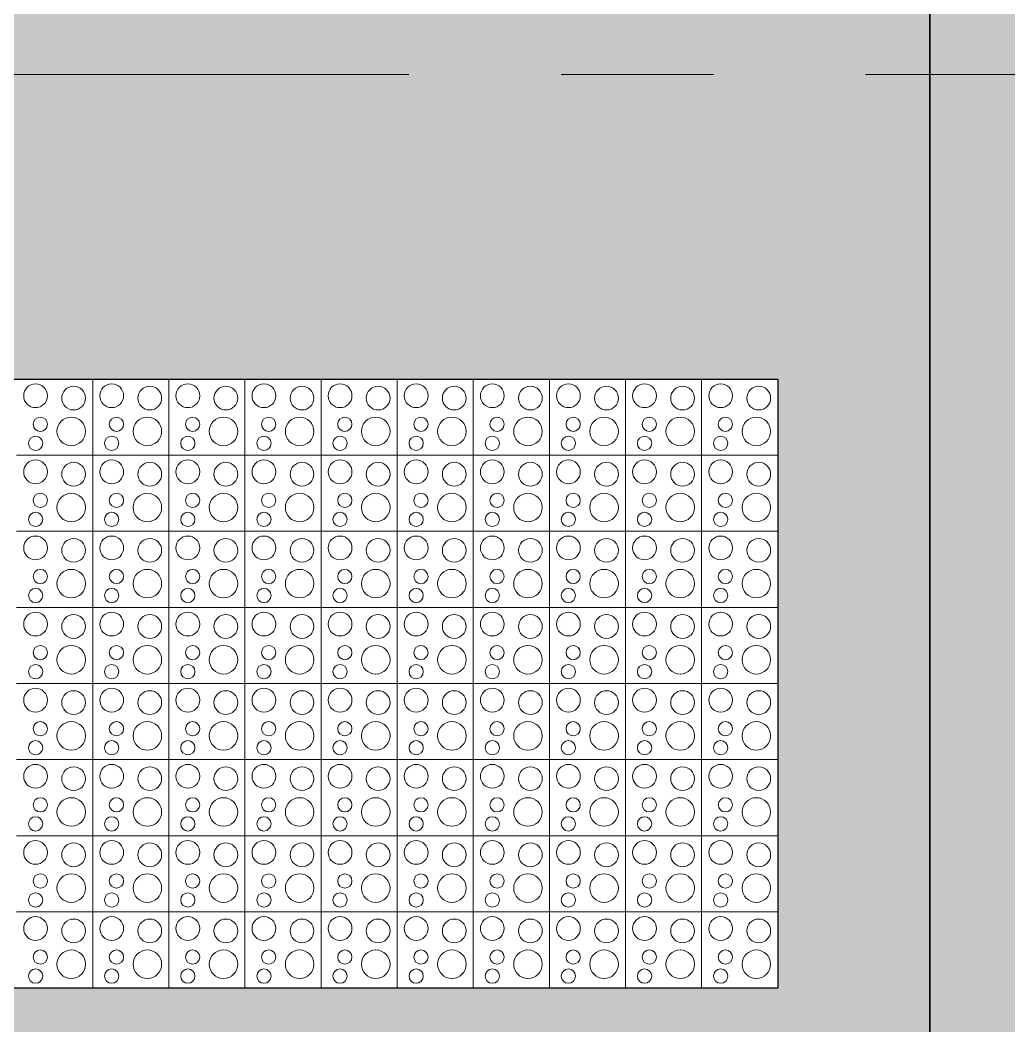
# Model space of a CAD drawing. Header units: inches. Extents: x 6 to 15224, y -733 to 6300.
# Drawn here: x 9628.5 to 9732.4, y 5121 to 5226.7 of the extents above; entities that cross this region are included whole.
import ezdxf

# ---------------------------------------------------------------- set-up
doc = ezdxf.new("R2010")
doc.units = ezdxf.units.IN
doc.header["$MEASUREMENT"] = 0
doc.linetypes.add('Center 1_2_', pattern=[112, 64, -16, 16, -16])
for name, color, linetype, lineweight in [('A-DETL', 90, 'Continuous', 13), ('A-FLOR-LEVL', 51, 'Continuous', 13), ('A-GLAZ', 151, 'Continuous', 25), ('A-WALL', 113, 'Continuous', 25), ('A-WALL-PATT', 111, 'Continuous', 25)]:
    doc.layers.add(name, color=color, linetype=linetype, lineweight=lineweight)

# ---------------------------------------------------------------- blocks, each defined once
blk = doc.blocks.new('WD Breeze Block-TS - 8x20-20234106-EAST ELEVATION')
at = {"layer": 'A-GLAZ', "lineweight": 13}
for p, q in [((758, 5181), (758, 5189)), ((758, 5189), (758, 5181)), ((766, 5181), (766, 5189)), ((766, 5189), (766, 5181)), ((774, 5181), (774, 5189)), ((774, 5189), (774, 5181)), ((782, 5181), (782, 5189)), ((782, 5189), (782, 5181)), ((790, 5181), (790, 5189)), ((790, 5189), (790, 5181)), ((798, 5181), (798, 5189)), ((798, 5189), (798, 5181)), ((806, 5181), (806, 5189)), ((806, 5189), (806, 5181)), ((814, 5181), (814, 5189)), ((814, 5189), (814, 5181)), ((822, 5181), (822, 5189)), ((822, 5189), (822, 5181)), ((758, 5181), (750, 5181)), ((750, 5181), (758, 5181)), ((766, 5181), (758, 5181)), ((758, 5173), (758, 5181)), ((758, 5181), (766, 5181)), ((758, 5181), (758, 5173)), ((774, 5181), (766, 5181)), ((766, 5173), (766, 5181)), ((766, 5181), (774, 5181)), ((766, 5181), (766, 5173)), ((782, 5181), (774, 5181)), ((774, 5173), (774, 5181)), ((774, 5181), (782, 5181)), ((774, 5181), (774, 5173)), ((790, 5181), (782, 5181)), ((782, 5173), (782, 5181)), ((782, 5181), (790, 5181)), ((782, 5181), (782, 5173)), ((798, 5181), (790, 5181)), ((790, 5173), (790, 5181)), ((790, 5181), (798, 5181)), ((790, 5181), (790, 5173)), ((806, 5181), (798, 5181)), ((798, 5173), (798, 5181)), ((798, 5181), (806, 5181)), ((798, 5181), (798, 5173)), ((814, 5181), (806, 5181)), ((806, 5173), (806, 5181)), ((806, 5181), (814, 5181)), ((806, 5181), (806, 5173)), ((822, 5181), (814, 5181)), ((814, 5173), (814, 5181)), ((814, 5181), (822, 5181)), ((814, 5181), (814, 5173)), ((830, 5181), (822, 5181)), ((822, 5173), (822, 5181)), ((822, 5181), (830, 5181)), ((822, 5181), (822, 5173)), ((758, 5173), (750, 5173)), ((750, 5173), (758, 5173)), ((766, 5173), (758, 5173)), ((758, 5165), (758, 5173)), ((758, 5173), (766, 5173)), ((758, 5173), (758, 5165)), ((774, 5173), (766, 5173)), ((766, 5165), (766, 5173)), ((766, 5173), (774, 5173)), ((766, 5173), (766, 5165)), ((782, 5173), (774, 5173)), ((774, 5165), (774, 5173)), ((774, 5173), (782, 5173)), ((774, 5173), (774, 5165)), ((790, 5173), (782, 5173)), ((782, 5165), (782, 5173)), ((782, 5173), (790, 5173)), ((782, 5173), (782, 5165)), ((798, 5173), (790, 5173)), ((790, 5165), (790, 5173)), ((790, 5173), (798, 5173)), ((790, 5173), (790, 5165)), ((806, 5173), (798, 5173)), ((798, 5165), (798, 5173)), ((798, 5173), (806, 5173)), ((798, 5173), (798, 5165)), ((814, 5173), (806, 5173)), ((806, 5165), (806, 5173)), ((806, 5173), (814, 5173)), ((806, 5173), (806, 5165)), ((822, 5173), (814, 5173)), ((814, 5165), (814, 5173)), ((814, 5173), (822, 5173)), ((814, 5173), (814, 5165)), ((830, 5173), (822, 5173)), ((822, 5165), (822, 5173)), ((822, 5173), (830, 5173)), ((822, 5173), (822, 5165)), ((758, 5165), (750, 5165)), ((750, 5165), (758, 5165)), ((766, 5165), (758, 5165)), ((758, 5157), (758, 5165)), ((758, 5165), (766, 5165)), ((758, 5165), (758, 5157)), ((774, 5165), (766, 5165)), ((766, 5157), (766, 5165)), ((766, 5165), (774, 5165)), ((766, 5165), (766, 5157)), ((782, 5165), (774, 5165)), ((774, 5157), (774, 5165)), ((774, 5165), (782, 5165)), ((774, 5165), (774, 5157)), ((790, 5165), (782, 5165)), ((782, 5157), (782, 5165)), ((782, 5165), (790, 5165)), ((782, 5165), (782, 5157)), ((798, 5165), (790, 5165)), ((790, 5157), (790, 5165)), ((790, 5165), (798, 5165)), ((790, 5165), (790, 5157)), ((806, 5165), (798, 5165)), ((798, 5157), (798, 5165)), ((798, 5165), (806, 5165)), ((798, 5165), (798, 5157)), ((814, 5165), (806, 5165)), ((806, 5157), (806, 5165)), ((806, 5165), (814, 5165)), ((806, 5165), (806, 5157)), ((822, 5165), (814, 5165)), ((814, 5157), (814, 5165)), ((814, 5165), (822, 5165)), ((814, 5165), (814, 5157)), ((830, 5165), (822, 5165)), ((822, 5157), (822, 5165)), ((822, 5165), (830, 5165)), ((822, 5165), (822, 5157)), ((758, 5157), (750, 5157)), ((750, 5157), (758, 5157)), ((766, 5157), (758, 5157)), ((758, 5149), (758, 5157)), ((758, 5157), (766, 5157)), ((758, 5157), (758, 5149)), ((774, 5157), (766, 5157)), ((766, 5149), (766, 5157)), ((766, 5157), (774, 5157)), ((766, 5157), (766, 5149)), ((782, 5157), (774, 5157)), ((774, 5149), (774, 5157)), ((774, 5157), (782, 5157)), ((774, 5157), (774, 5149)), ((790, 5157), (782, 5157)), ((782, 5149), (782, 5157)), ((782, 5157), (790, 5157)), ((782, 5157), (782, 5149)), ((798, 5157), (790, 5157)), ((790, 5149), (790, 5157)), ((790, 5157), (798, 5157)), ((790, 5157), (790, 5149)), ((806, 5157), (798, 5157)), ((798, 5149), (798, 5157)), ((798, 5157), (806, 5157)), ((798, 5157), (798, 5149)), ((814, 5157), (806, 5157)), ((806, 5149), (806, 5157)), ((806, 5157), (814, 5157)), ((806, 5157), (806, 5149)), ((822, 5157), (814, 5157)), ((814, 5149), (814, 5157)), ((814, 5157), (822, 5157)), ((814, 5157), (814, 5149)), ((830, 5157), (822, 5157)), ((822, 5149), (822, 5157)), ((822, 5157), (830, 5157)), ((822, 5157), (822, 5149)), ((758, 5149), (750, 5149)), ((750, 5149), (758, 5149)), ((766, 5149), (758, 5149)), ((758, 5141), (758, 5149)), ((758, 5149), (766, 5149)), ((758, 5149), (758, 5141)), ((774, 5149), (766, 5149)), ((766, 5141), (766, 5149)), ((766, 5149), (774, 5149)), ((766, 5149), (766, 5141)), ((782, 5149), (774, 5149)), ((774, 5141), (774, 5149)), ((774, 5149), (782, 5149)), ((774, 5149), (774, 5141)), ((790, 5149), (782, 5149)), ((782, 5141), (782, 5149)), ((782, 5149), (790, 5149)), ((782, 5149), (782, 5141)), ((798, 5149), (790, 5149)), ((790, 5141), (790, 5149)), ((790, 5149), (798, 5149)), ((790, 5149), (790, 5141)), ((806, 5149), (798, 5149)), ((798, 5141), (798, 5149)), ((798, 5149), (806, 5149)), ((798, 5149), (798, 5141)), ((814, 5149), (806, 5149)), ((806, 5141), (806, 5149)), ((806, 5149), (814, 5149)), ((806, 5149), (806, 5141)), ((822, 5149), (814, 5149)), ((814, 5141), (814, 5149)), ((814, 5149), (822, 5149)), ((814, 5149), (814, 5141)), ((830, 5149), (822, 5149)), ((822, 5141), (822, 5149)), ((822, 5149), (830, 5149)), ((822, 5149), (822, 5141)), ((758, 5141), (750, 5141)), ((750, 5141), (758, 5141)), ((766, 5141), (758, 5141)), ((758, 5133), (758, 5141)), ((758, 5141), (766, 5141)), ((758, 5141), (758, 5133)), ((774, 5141), (766, 5141)), ((766, 5133), (766, 5141)), ((766, 5141), (774, 5141)), ((766, 5141), (766, 5133)), ((782, 5141), (774, 5141)), ((774, 5133), (774, 5141)), ((774, 5141), (782, 5141)), ((774, 5141), (774, 5133)), ((790, 5141), (782, 5141)), ((782, 5133), (782, 5141)), ((782, 5141), (790, 5141)), ((782, 5141), (782, 5133)), ((798, 5141), (790, 5141)), ((790, 5133), (790, 5141)), ((790, 5141), (798, 5141)), ((790, 5141), (790, 5133)), ((806, 5141), (798, 5141)), ((798, 5133), (798, 5141)), ((798, 5141), (806, 5141)), ((798, 5141), (798, 5133)), ((814, 5141), (806, 5141)), ((806, 5133), (806, 5141)), ((806, 5141), (814, 5141)), ((806, 5141), (806, 5133)), ((822, 5141), (814, 5141)), ((814, 5133), (814, 5141)), ((814, 5141), (822, 5141)), ((814, 5141), (814, 5133)), ((830, 5141), (822, 5141)), ((822, 5133), (822, 5141)), ((822, 5141), (830, 5141)), ((822, 5141), (822, 5133)), ((758, 5133), (750, 5133)), ((750, 5133), (758, 5133)), ((766, 5133), (758, 5133)), ((758, 5125), (758, 5133)), ((758, 5133), (766, 5133)), ((758, 5133), (758, 5125)), ((774, 5133), (766, 5133)), ((766, 5125), (766, 5133)), ((766, 5133), (774, 5133)), ((766, 5133), (766, 5125)), ((782, 5133), (774, 5133)), ((774, 5125), (774, 5133)), ((774, 5133), (782, 5133)), ((774, 5133), (774, 5125)), ((782, 5125), (782, 5133)), ((790, 5133), (782, 5133)), ((782, 5133), (790, 5133)), ((782, 5133), (782, 5125)), ((798, 5133), (790, 5133)), ((790, 5125), (790, 5133)), ((790, 5133), (798, 5133)), ((790, 5133), (790, 5125)), ((806, 5133), (798, 5133)), ((798, 5125), (798, 5133)), ((798, 5133), (806, 5133)), ((798, 5133), (798, 5125)), ((814, 5133), (806, 5133)), ((806, 5125), (806, 5133)), ((806, 5133), (814, 5133)), ((806, 5133), (806, 5125)), ((822, 5133), (814, 5133)), ((814, 5125), (814, 5133)), ((814, 5133), (822, 5133)), ((814, 5133), (814, 5125)), ((830, 5133), (822, 5133)), ((822, 5125), (822, 5133)), ((822, 5133), (830, 5133)), ((822, 5133), (822, 5125))]:
    blk.add_line(p, q, dxfattribs=at)
for centre, radius, start, end in [((752, 5187.25), 1.25, 0, 180), ((756, 5187), 1.25, 0, 180), ((760, 5187.25), 1.25, 0, 180), ((764, 5187), 1.25, 360, 180), ((768, 5187.25), 1.25, 0, 180), ((772, 5187), 1.25, 360, 180), ((776, 5187.25), 1.25, 0, 180), ((780, 5187), 1.25, 0, 180), ((784, 5187.25), 1.25, 0, 180), ((788, 5187), 1.25, 0, 180), ((792, 5187.25), 1.25, 0, 180), ((796, 5187), 1.25, 360, 180), ((800, 5187.25), 1.25, 0, 180), ((804, 5187), 1.25, 0, 180), ((808, 5187.25), 1.25, 0, 180), ((812, 5187), 1.25, 0, 180), ((816, 5187.25), 1.25, 0, 180), ((820, 5187), 1.25, 360, 180), ((824, 5187.25), 1.25, 0, 180), ((828, 5187), 1.25, 0, 180), ((752, 5187.25), 1.25, 180, 0), ((760, 5187.25), 1.25, 180, 0), ((768, 5187.25), 1.25, 180, 0), ((776, 5187.25), 1.25, 180, 0), ((784, 5187.25), 1.25, 180, 0), ((792, 5187.25), 1.25, 180, 0), ((800, 5187.25), 1.25, 180, 0), ((808, 5187.25), 1.25, 180, 0), ((816, 5187.25), 1.25, 180, 0), ((824, 5187.25), 1.25, 180, 0), ((756, 5187), 1.25, 180, 0), ((764, 5187), 1.25, 180, 0), ((772, 5187), 1.25, 180, 0), ((780, 5187), 1.25, 180, 0), ((788, 5187), 1.25, 180, 0), ((796, 5187), 1.25, 180, 0), ((804, 5187), 1.25, 180, 0), ((812, 5187), 1.25, 180, 0), ((820, 5187), 1.25, 180, 0), ((828, 5187), 1.25, 180, 0), ((752.5, 5184.25), 0.75, 0, 180), ((755.75, 5183.5), 1.5, 0, 180), ((760.5, 5184.25), 0.75, 0, 180), ((763.75, 5183.5), 1.5, 0, 180), ((768.5, 5184.25), 0.75, 0, 180), ((771.75, 5183.5), 1.5, 0, 180), ((776.5, 5184.25), 0.75, 0, 180), ((779.75, 5183.5), 1.5, 0, 180), ((784.5, 5184.25), 0.75, 0, 180), ((787.75, 5183.5), 1.5, 0, 180), ((792.5, 5184.25), 0.75, 0, 180), ((795.75, 5183.5), 1.5, 0, 180), ((800.5, 5184.25), 0.75, 0, 180), ((803.75, 5183.5), 1.5, 0, 180), ((808.5, 5184.25), 0.75, 0, 180), ((811.75, 5183.5), 1.5, 0, 180), ((816.5, 5184.25), 0.75, 0, 180), ((819.75, 5183.5), 1.5, 0, 180), ((824.5, 5184.25), 0.75, 0, 180), ((827.75, 5183.5), 1.5, 0, 180), ((752.5, 5184.25), 0.75, 180, 0), ((760.5, 5184.25), 0.75, 180, 0), ((768.5, 5184.25), 0.75, 180, 0), ((776.5, 5184.25), 0.75, 180, 0), ((784.5, 5184.25), 0.75, 180, 0), ((792.5, 5184.25), 0.75, 180, 0), ((800.5, 5184.25), 0.75, 180, 0), ((808.5, 5184.25), 0.75, 180, 0), ((816.5, 5184.25), 0.75, 180, 0), ((824.5, 5184.25), 0.75, 180, 0), ((752, 5182.25), 0.75, 0, 180), ((755.75, 5183.5), 1.5, 180, 0), ((760, 5182.25), 0.75, 0, 180), ((763.75, 5183.5), 1.5, 180, 0), ((768, 5182.25), 0.75, 0, 180), ((771.75, 5183.5), 1.5, 180, 0), ((776, 5182.25), 0.75, 0, 180), ((779.75, 5183.5), 1.5, 180, 0), ((784, 5182.25), 0.75, 0, 180), ((787.75, 5183.5), 1.5, 180, 0), ((792, 5182.25), 0.75, 0, 180), ((795.75, 5183.5), 1.5, 180, 0), ((800, 5182.25), 0.75, 0, 180), ((803.75, 5183.5), 1.5, 180, 0), ((808, 5182.25), 0.75, 0, 180), ((811.75, 5183.5), 1.5, 180, 0), ((816, 5182.25), 0.75, 0, 180), ((819.75, 5183.5), 1.5, 180, 0), ((824, 5182.25), 0.75, 0, 180), ((827.75, 5183.5), 1.5, 180, 0), ((752, 5182.25), 0.75, 180, 0), ((760, 5182.25), 0.75, 180, 0), ((768, 5182.25), 0.75, 180, 0), ((776, 5182.25), 0.75, 180, 0), ((784, 5182.25), 0.75, 180, 0), ((792, 5182.25), 0.75, 180, 0), ((800, 5182.25), 0.75, 180, 0), ((808, 5182.25), 0.75, 180, 0), ((816, 5182.25), 0.75, 180, 0), ((824, 5182.25), 0.75, 180, 0), ((752, 5179.25), 1.25, 0, 180), ((756, 5179), 1.25, 0, 180), ((760, 5179.25), 1.25, 0, 180), ((764, 5179), 1.25, 360, 180), ((768, 5179.25), 1.25, 0, 180), ((772, 5179), 1.25, 360, 180), ((776, 5179.25), 1.25, 0, 180), ((780, 5179), 1.25, 0, 180), ((784, 5179.25), 1.25, 0, 180), ((788, 5179), 1.25, 0, 180), ((792, 5179.25), 1.25, 0, 180), ((796, 5179), 1.25, 360, 180), ((800, 5179.25), 1.25, 0, 180), ((804, 5179), 1.25, 0, 180), ((808, 5179.25), 1.25, 0, 180), ((812, 5179), 1.25, 0, 180), ((816, 5179.25), 1.25, 0, 180), ((820, 5179), 1.25, 360, 180), ((824, 5179.25), 1.25, 0, 180), ((828, 5179), 1.25, 0, 180), ((752, 5179.25), 1.25, 180, 0), ((756, 5179), 1.25, 180, 0), ((760, 5179.25), 1.25, 180, 0), ((764, 5179), 1.25, 180, 0), ((768, 5179.25), 1.25, 180, 0), ((772, 5179), 1.25, 180, 0), ((776, 5179.25), 1.25, 180, 0), ((780, 5179), 1.25, 180, 0), ((784, 5179.25), 1.25, 180, 0), ((788, 5179), 1.25, 180, 0), ((792, 5179.25), 1.25, 180, 0), ((796, 5179), 1.25, 180, 0), ((800, 5179.25), 1.25, 180, 0), ((804, 5179), 1.25, 180, 0), ((808, 5179.25), 1.25, 180, 0), ((812, 5179), 1.25, 180, 0), ((816, 5179.25), 1.25, 180, 0), ((820, 5179), 1.25, 180, 0), ((824, 5179.25), 1.25, 180, 0), ((828, 5179), 1.25, 180, 0), ((752.5, 5176.25), 0.75, 0, 180), ((755.75, 5175.5), 1.5, 0, 180), ((760.5, 5176.25), 0.75, 0, 180), ((763.75, 5175.5), 1.5, 0, 180), ((768.5, 5176.25), 0.75, 0, 180), ((771.75, 5175.5), 1.5, 0, 180), ((776.5, 5176.25), 0.75, 0, 180), ((779.75, 5175.5), 1.5, 0, 180), ((784.5, 5176.25), 0.75, 0, 180), ((787.75, 5175.5), 1.5, 0, 180), ((792.5, 5176.25), 0.75, 0, 180), ((795.75, 5175.5), 1.5, 0, 180), ((800.5, 5176.25), 0.75, 0, 180), ((803.75, 5175.5), 1.5, 0, 180), ((808.5, 5176.25), 0.75, 0, 180), ((811.75, 5175.5), 1.5, 0, 180), ((816.5, 5176.25), 0.75, 0, 180), ((819.75, 5175.5), 1.5, 0, 180), ((824.5, 5176.25), 0.75, 0, 180), ((827.75, 5175.5), 1.5, 0, 180), ((752.5, 5176.25), 0.75, 180, 0), ((755.75, 5175.5), 1.5, 180, 0), ((760.5, 5176.25), 0.75, 180, 0), ((763.75, 5175.5), 1.5, 180, 0), ((768.5, 5176.25), 0.75, 180, 0), ((771.75, 5175.5), 1.5, 180, 0), ((776.5, 5176.25), 0.75, 180, 0), ((779.75, 5175.5), 1.5, 180, 0), ((784.5, 5176.25), 0.75, 180, 0), ((787.75, 5175.5), 1.5, 180, 0), ((792.5, 5176.25), 0.75, 180, 0), ((795.75, 5175.5), 1.5, 180, 0), ((800.5, 5176.25), 0.75, 180, 0), ((803.75, 5175.5), 1.5, 180, 0), ((808.5, 5176.25), 0.75, 180, 0), ((811.75, 5175.5), 1.5, 180, 0), ((816.5, 5176.25), 0.75, 180, 0), ((819.75, 5175.5), 1.5, 180, 0), ((824.5, 5176.25), 0.75, 180, 0), ((827.75, 5175.5), 1.5, 180, 0), ((752, 5174.25), 0.75, 0, 180), ((760, 5174.25), 0.75, 0, 180), ((768, 5174.25), 0.75, 0, 180), ((776, 5174.25), 0.75, 0, 180), ((784, 5174.25), 0.75, 0, 180), ((792, 5174.25), 0.75, 0, 180), ((800, 5174.25), 0.75, 0, 180), ((808, 5174.25), 0.75, 0, 180), ((816, 5174.25), 0.75, 0, 180), ((824, 5174.25), 0.75, 0, 180), ((752, 5174.25), 0.75, 180, 0), ((760, 5174.25), 0.75, 180, 0), ((768, 5174.25), 0.75, 180, 0), ((776, 5174.25), 0.75, 180, 0), ((784, 5174.25), 0.75, 180, 0), ((792, 5174.25), 0.75, 180, 0), ((800, 5174.25), 0.75, 180, 0), ((808, 5174.25), 0.75, 180, 0), ((816, 5174.25), 0.75, 180, 0), ((824, 5174.25), 0.75, 180, 0), ((752, 5171.25), 1.25, 0, 180), ((760, 5171.25), 1.25, 0, 180), ((768, 5171.25), 1.25, 0, 180), ((776, 5171.25), 1.25, 0, 180), ((784, 5171.25), 1.25, 0, 180), ((792, 5171.25), 1.25, 0, 180), ((800, 5171.25), 1.25, 0, 180), ((808, 5171.25), 1.25, 0, 180), ((816, 5171.25), 1.25, 0, 180), ((824, 5171.25), 1.25, 0, 180), ((752, 5171.25), 1.25, 180, 0), ((756, 5171), 1.25, 0, 180), ((760, 5171.25), 1.25, 180, 0), ((764, 5171), 1.25, 360, 180), ((768, 5171.25), 1.25, 180, 0), ((772, 5171), 1.25, 360, 180), ((776, 5171.25), 1.25, 180, 0), ((780, 5171), 1.25, 0, 180), ((784, 5171.25), 1.25, 180, 0), ((788, 5171), 1.25, 0, 180), ((792, 5171.25), 1.25, 180, 0), ((796, 5171), 1.25, 360, 180), ((800, 5171.25), 1.25, 180, 0), ((804, 5171), 1.25, 0, 180), ((808, 5171.25), 1.25, 180, 0), ((812, 5171), 1.25, 0, 180), ((816, 5171.25), 1.25, 180, 0), ((820, 5171), 1.25, 360, 180), ((824, 5171.25), 1.25, 180, 0), ((828, 5171), 1.25, 0, 180), ((756, 5171), 1.25, 180, 0), ((764, 5171), 1.25, 180, 0), ((772, 5171), 1.25, 180, 0), ((780, 5171), 1.25, 180, 0), ((788, 5171), 1.25, 180, 0), ((796, 5171), 1.25, 180, 0), ((804, 5171), 1.25, 180, 0), ((812, 5171), 1.25, 180, 0), ((820, 5171), 1.25, 180, 0), ((828, 5171), 1.25, 180, 0), ((752.5, 5168.25), 0.75, 0, 180), ((752.5, 5168.25), 0.75, 180, 0), ((755.75, 5167.5), 1.5, 0, 180), ((760.5, 5168.25), 0.75, 0, 180), ((760.5, 5168.25), 0.75, 180, 0), ((763.75, 5167.5), 1.5, 0, 180), ((768.5, 5168.25), 0.75, 0, 180), ((768.5, 5168.25), 0.75, 180, 0), ((771.75, 5167.5), 1.5, 0, 180), ((776.5, 5168.25), 0.75, 0, 180), ((776.5, 5168.25), 0.75, 180, 0), ((779.75, 5167.5), 1.5, 0, 180), ((784.5, 5168.25), 0.75, 0, 180), ((784.5, 5168.25), 0.75, 180, 0), ((787.75, 5167.5), 1.5, 0, 180), ((792.5, 5168.25), 0.75, 0, 180), ((792.5, 5168.25), 0.75, 180, 0), ((795.75, 5167.5), 1.5, 0, 180), ((800.5, 5168.25), 0.75, 0, 180), ((800.5, 5168.25), 0.75, 180, 0), ((803.75, 5167.5), 1.5, 0, 180), ((808.5, 5168.25), 0.75, 0, 180), ((808.5, 5168.25), 0.75, 180, 0), ((811.75, 5167.5), 1.5, 0, 180), ((816.5, 5168.25), 0.75, 0, 180), ((816.5, 5168.25), 0.75, 180, 0), ((819.75, 5167.5), 1.5, 0, 180), ((824.5, 5168.25), 0.75, 0, 180), ((824.5, 5168.25), 0.75, 180, 0), ((827.75, 5167.5), 1.5, 0, 180), ((755.75, 5167.5), 1.5, 180, 0), ((763.75, 5167.5), 1.5, 180, 0), ((771.75, 5167.5), 1.5, 180, 0), ((779.75, 5167.5), 1.5, 180, 0), ((787.75, 5167.5), 1.5, 180, 0), ((795.75, 5167.5), 1.5, 180, 0), ((803.75, 5167.5), 1.5, 180, 0), ((811.75, 5167.5), 1.5, 180, 0), ((819.75, 5167.5), 1.5, 180, 0), ((827.75, 5167.5), 1.5, 180, 0), ((752, 5166.25), 0.75, 0, 180), ((752, 5166.25), 0.75, 180, 0), ((760, 5166.25), 0.75, 0, 180), ((760, 5166.25), 0.75, 180, 0), ((768, 5166.25), 0.75, 0, 180), ((768, 5166.25), 0.75, 180, 0), ((776, 5166.25), 0.75, 0, 180), ((776, 5166.25), 0.75, 180, 0), ((784, 5166.25), 0.75, 0, 180), ((784, 5166.25), 0.75, 180, 0), ((792, 5166.25), 0.75, 0, 180), ((792, 5166.25), 0.75, 180, 0), ((800, 5166.25), 0.75, 0, 180), ((800, 5166.25), 0.75, 180, 0), ((808, 5166.25), 0.75, 0, 180), ((808, 5166.25), 0.75, 180, 0), ((816, 5166.25), 0.75, 0, 180), ((816, 5166.25), 0.75, 180, 0), ((824, 5166.25), 0.75, 0, 180), ((824, 5166.25), 0.75, 180, 0), ((752, 5163.25), 1.25, 0, 180), ((756, 5163), 1.25, 0, 180), ((760, 5163.25), 1.25, 0, 180), ((764, 5163), 1.25, 360, 180), ((768, 5163.25), 1.25, 0, 180), ((772, 5163), 1.25, 360, 180), ((776, 5163.25), 1.25, 0, 180), ((780, 5163), 1.25, 0, 180), ((784, 5163.25), 1.25, 0, 180), ((788, 5163), 1.25, 0, 180), ((792, 5163.25), 1.25, 0, 180), ((796, 5163), 1.25, 360, 180), ((800, 5163.25), 1.25, 0, 180), ((804, 5163), 1.25, 0, 180), ((808, 5163.25), 1.25, 0, 180), ((812, 5163), 1.25, 0, 180), ((816, 5163.25), 1.25, 0, 180), ((820, 5163), 1.25, 360, 180), ((824, 5163.25), 1.25, 0, 180), ((828, 5163), 1.25, 0, 180), ((752, 5163.25), 1.25, 180, 0), ((756, 5163), 1.25, 180, 0), ((760, 5163.25), 1.25, 180, 0), ((764, 5163), 1.25, 180, 0), ((768, 5163.25), 1.25, 180, 0), ((772, 5163), 1.25, 180, 0), ((776, 5163.25), 1.25, 180, 0), ((780, 5163), 1.25, 180, 0), ((784, 5163.25), 1.25, 180, 0), ((788, 5163), 1.25, 180, 0), ((792, 5163.25), 1.25, 180, 0), ((796, 5163), 1.25, 180, 0), ((800, 5163.25), 1.25, 180, 0), ((804, 5163), 1.25, 180, 0), ((808, 5163.25), 1.25, 180, 0), ((812, 5163), 1.25, 180, 0), ((816, 5163.25), 1.25, 180, 0), ((820, 5163), 1.25, 180, 0), ((824, 5163.25), 1.25, 180, 0), ((828, 5163), 1.25, 180, 0), ((752.5, 5160.25), 0.75, 0, 180), ((755.75, 5159.5), 1.5, 0, 180), ((760.5, 5160.25), 0.75, 0, 180), ((763.75, 5159.5), 1.5, 0, 180), ((768.5, 5160.25), 0.75, 0, 180), ((771.75, 5159.5), 1.5, 0, 180), ((776.5, 5160.25), 0.75, 0, 180), ((779.75, 5159.5), 1.5, 0, 180), ((784.5, 5160.25), 0.75, 0, 180), ((787.75, 5159.5), 1.5, 0, 180), ((792.5, 5160.25), 0.75, 0, 180), ((795.75, 5159.5), 1.5, 0, 180), ((800.5, 5160.25), 0.75, 0, 180), ((803.75, 5159.5), 1.5, 0, 180), ((808.5, 5160.25), 0.75, 0, 180), ((811.75, 5159.5), 1.5, 0, 180), ((816.5, 5160.25), 0.75, 0, 180), ((819.75, 5159.5), 1.5, 0, 180), ((824.5, 5160.25), 0.75, 0, 180), ((827.75, 5159.5), 1.5, 0, 180), ((752.5, 5160.25), 0.75, 180, 0), ((760.5, 5160.25), 0.75, 180, 0), ((768.5, 5160.25), 0.75, 180, 0), ((776.5, 5160.25), 0.75, 180, 0), ((784.5, 5160.25), 0.75, 180, 0), ((792.5, 5160.25), 0.75, 180, 0), ((800.5, 5160.25), 0.75, 180, 0), ((808.5, 5160.25), 0.75, 180, 0), ((816.5, 5160.25), 0.75, 180, 0), ((824.5, 5160.25), 0.75, 180, 0), ((752, 5158.25), 0.75, 0, 180), ((755.75, 5159.5), 1.5, 180, 0), ((760, 5158.25), 0.75, 0, 180), ((763.75, 5159.5), 1.5, 180, 0), ((768, 5158.25), 0.75, 0, 180), ((771.75, 5159.5), 1.5, 180, 0), ((776, 5158.25), 0.75, 0, 180), ((779.75, 5159.5), 1.5, 180, 0), ((784, 5158.25), 0.75, 0, 180), ((787.75, 5159.5), 1.5, 180, 0), ((792, 5158.25), 0.75, 0, 180), ((795.75, 5159.5), 1.5, 180, 0), ((800, 5158.25), 0.75, 0, 180), ((803.75, 5159.5), 1.5, 180, 0), ((808, 5158.25), 0.75, 0, 180), ((811.75, 5159.5), 1.5, 180, 0), ((816, 5158.25), 0.75, 0, 180), ((819.75, 5159.5), 1.5, 180, 0), ((824, 5158.25), 0.75, 0, 180), ((827.75, 5159.5), 1.5, 180, 0), ((752, 5158.25), 0.75, 180, 0), ((760, 5158.25), 0.75, 180, 0), ((768, 5158.25), 0.75, 180, 0), ((776, 5158.25), 0.75, 180, 0), ((784, 5158.25), 0.75, 180, 0), ((792, 5158.25), 0.75, 180, 0), ((800, 5158.25), 0.75, 180, 0), ((808, 5158.25), 0.75, 180, 0), ((816, 5158.25), 0.75, 180, 0), ((824, 5158.25), 0.75, 180, 0), ((752, 5155.25), 1.25, 0, 180), ((760, 5155.25), 1.25, 0, 180), ((768, 5155.25), 1.25, 0, 180), ((776, 5155.25), 1.25, 0, 180), ((784, 5155.25), 1.25, 0, 180), ((792, 5155.25), 1.25, 0, 180), ((800, 5155.25), 1.25, 0, 180), ((808, 5155.25), 1.25, 0, 180), ((816, 5155.25), 1.25, 0, 180), ((824, 5155.25), 1.25, 0, 180), ((756, 5155), 1.25, 0, 180), ((764, 5155), 1.25, 360, 180), ((772, 5155), 1.25, 360, 180), ((780, 5155), 1.25, 0, 180), ((788, 5155), 1.25, 0, 180), ((796, 5155), 1.25, 360, 180), ((804, 5155), 1.25, 0, 180), ((812, 5155), 1.25, 0, 180), ((820, 5155), 1.25, 360, 180), ((828, 5155), 1.25, 0, 180), ((752, 5155.25), 1.25, 180, 0), ((756, 5155), 1.25, 180, 0), ((760, 5155.25), 1.25, 180, 0), ((764, 5155), 1.25, 180, 0), ((768, 5155.25), 1.25, 180, 0), ((772, 5155), 1.25, 180, 0), ((776, 5155.25), 1.25, 180, 0), ((780, 5155), 1.25, 180, 0), ((784, 5155.25), 1.25, 180, 0), ((788, 5155), 1.25, 180, 0), ((792, 5155.25), 1.25, 180, 0), ((796, 5155), 1.25, 180, 0), ((800, 5155.25), 1.25, 180, 0), ((804, 5155), 1.25, 180, 0), ((808, 5155.25), 1.25, 180, 0), ((812, 5155), 1.25, 180, 0), ((816, 5155.25), 1.25, 180, 0), ((820, 5155), 1.25, 180, 0), ((824, 5155.25), 1.25, 180, 0), ((828, 5155), 1.25, 180, 0), ((752.5, 5152.25), 0.75, 0, 180), ((752.5, 5152.25), 0.75, 180, 0), ((755.75, 5151.5), 1.5, 0, 180), ((760.5, 5152.25), 0.75, 0, 180), ((760.5, 5152.25), 0.75, 180, 0), ((763.75, 5151.5), 1.5, 0, 180), ((768.5, 5152.25), 0.75, 0, 180), ((768.5, 5152.25), 0.75, 180, 0), ((771.75, 5151.5), 1.5, 0, 180), ((776.5, 5152.25), 0.75, 0, 180), ((776.5, 5152.25), 0.75, 180, 0), ((779.75, 5151.5), 1.5, 0, 180), ((784.5, 5152.25), 0.75, 0, 180), ((784.5, 5152.25), 0.75, 180, 0), ((787.75, 5151.5), 1.5, 0, 180), ((792.5, 5152.25), 0.75, 0, 180), ((792.5, 5152.25), 0.75, 180, 0), ((795.75, 5151.5), 1.5, 0, 180), ((800.5, 5152.25), 0.75, 0, 180), ((800.5, 5152.25), 0.75, 180, 0), ((803.75, 5151.5), 1.5, 0, 180), ((808.5, 5152.25), 0.75, 0, 180), ((808.5, 5152.25), 0.75, 180, 0), ((811.75, 5151.5), 1.5, 0, 180), ((816.5, 5152.25), 0.75, 0, 180), ((816.5, 5152.25), 0.75, 180, 0), ((819.75, 5151.5), 1.5, 0, 180), ((824.5, 5152.25), 0.75, 0, 180), ((824.5, 5152.25), 0.75, 180, 0), ((827.75, 5151.5), 1.5, 0, 180), ((755.75, 5151.5), 1.5, 180, 0), ((763.75, 5151.5), 1.5, 180, 0), ((771.75, 5151.5), 1.5, 180, 0), ((779.75, 5151.5), 1.5, 180, 0), ((787.75, 5151.5), 1.5, 180, 0), ((795.75, 5151.5), 1.5, 180, 0), ((803.75, 5151.5), 1.5, 180, 0), ((811.75, 5151.5), 1.5, 180, 0), ((819.75, 5151.5), 1.5, 180, 0), ((827.75, 5151.5), 1.5, 180, 0), ((752, 5150.25), 0.75, 0, 180), ((752, 5150.25), 0.75, 180, 0), ((760, 5150.25), 0.75, 0, 180), ((760, 5150.25), 0.75, 180, 0), ((768, 5150.25), 0.75, 0, 180), ((768, 5150.25), 0.75, 180, 0), ((776, 5150.25), 0.75, 0, 180), ((776, 5150.25), 0.75, 180, 0), ((784, 5150.25), 0.75, 0, 180), ((784, 5150.25), 0.75, 180, 0), ((792, 5150.25), 0.75, 0, 180), ((792, 5150.25), 0.75, 180, 0), ((800, 5150.25), 0.75, 0, 180), ((800, 5150.25), 0.75, 180, 0), ((808, 5150.25), 0.75, 0, 180), ((808, 5150.25), 0.75, 180, 0), ((816, 5150.25), 0.75, 0, 180), ((816, 5150.25), 0.75, 180, 0), ((824, 5150.25), 0.75, 0, 180), ((824, 5150.25), 0.75, 180, 0), ((752, 5147.25), 1.25, 0, 180), ((756, 5147), 1.25, 0, 180), ((760, 5147.25), 1.25, 0, 180), ((764, 5147), 1.25, 360, 180), ((768, 5147.25), 1.25, 0, 180), ((772, 5147), 1.25, 360, 180), ((776, 5147.25), 1.25, 0, 180), ((780, 5147), 1.25, 0, 180), ((784, 5147.25), 1.25, 0, 180), ((788, 5147), 1.25, 0, 180), ((792, 5147.25), 1.25, 0, 180), ((796, 5147), 1.25, 360, 180), ((800, 5147.25), 1.25, 0, 180), ((804, 5147), 1.25, 0, 180), ((808, 5147.25), 1.25, 0, 180), ((812, 5147), 1.25, 0, 180), ((816, 5147.25), 1.25, 0, 180), ((820, 5147), 1.25, 360, 180), ((824, 5147.25), 1.25, 0, 180), ((828, 5147), 1.25, 0, 180), ((752, 5147.25), 1.25, 180, 0), ((756, 5147), 1.25, 180, 0), ((760, 5147.25), 1.25, 180, 0), ((764, 5147), 1.25, 180, 0), ((768, 5147.25), 1.25, 180, 0), ((772, 5147), 1.25, 180, 0), ((776, 5147.25), 1.25, 180, 0), ((780, 5147), 1.25, 180, 0), ((784, 5147.25), 1.25, 180, 0), ((788, 5147), 1.25, 180, 0), ((792, 5147.25), 1.25, 180, 0), ((796, 5147), 1.25, 180, 0), ((800, 5147.25), 1.25, 180, 0), ((804, 5147), 1.25, 180, 0), ((808, 5147.25), 1.25, 180, 0), ((812, 5147), 1.25, 180, 0), ((816, 5147.25), 1.25, 180, 0), ((820, 5147), 1.25, 180, 0), ((824, 5147.25), 1.25, 180, 0), ((828, 5147), 1.25, 180, 0), ((752.5, 5144.25), 0.75, 0, 180), ((755.75, 5143.5), 1.5, 0, 180), ((760.5, 5144.25), 0.75, 0, 180), ((763.75, 5143.5), 1.5, 0, 180), ((768.5, 5144.25), 0.75, 0, 180), ((771.75, 5143.5), 1.5, 0, 180), ((776.5, 5144.25), 0.75, 0, 180), ((779.75, 5143.5), 1.5, 0, 180), ((784.5, 5144.25), 0.75, 0, 180), ((787.75, 5143.5), 1.5, 0, 180), ((792.5, 5144.25), 0.75, 0, 180), ((795.75, 5143.5), 1.5, 0, 180), ((800.5, 5144.25), 0.75, 0, 180), ((803.75, 5143.5), 1.5, 0, 180), ((808.5, 5144.25), 0.75, 0, 180), ((811.75, 5143.5), 1.5, 0, 180), ((816.5, 5144.25), 0.75, 0, 180), ((819.75, 5143.5), 1.5, 0, 180), ((824.5, 5144.25), 0.75, 0, 180), ((827.75, 5143.5), 1.5, 0, 180), ((752.5, 5144.25), 0.75, 180, 0), ((760.5, 5144.25), 0.75, 180, 0), ((768.5, 5144.25), 0.75, 180, 0), ((776.5, 5144.25), 0.75, 180, 0), ((784.5, 5144.25), 0.75, 180, 0), ((792.5, 5144.25), 0.75, 180, 0), ((800.5, 5144.25), 0.75, 180, 0), ((808.5, 5144.25), 0.75, 180, 0), ((816.5, 5144.25), 0.75, 180, 0), ((824.5, 5144.25), 0.75, 180, 0), ((752, 5142.25), 0.75, 0, 180), ((755.75, 5143.5), 1.5, 180, 0), ((760, 5142.25), 0.75, 0, 180), ((763.75, 5143.5), 1.5, 180, 0), ((768, 5142.25), 0.75, 0, 180), ((771.75, 5143.5), 1.5, 180, 0), ((776, 5142.25), 0.75, 0, 180), ((779.75, 5143.5), 1.5, 180, 0), ((784, 5142.25), 0.75, 0, 180), ((787.75, 5143.5), 1.5, 180, 0), ((792, 5142.25), 0.75, 0, 180), ((795.75, 5143.5), 1.5, 180, 0), ((800, 5142.25), 0.75, 0, 180), ((803.75, 5143.5), 1.5, 180, 0), ((808, 5142.25), 0.75, 0, 180), ((811.75, 5143.5), 1.5, 180, 0), ((816, 5142.25), 0.75, 0, 180), ((819.75, 5143.5), 1.5, 180, 0), ((824, 5142.25), 0.75, 0, 180), ((827.75, 5143.5), 1.5, 180, 0), ((752, 5142.25), 0.75, 180, 0), ((760, 5142.25), 0.75, 180, 0), ((768, 5142.25), 0.75, 180, 0), ((776, 5142.25), 0.75, 180, 0), ((784, 5142.25), 0.75, 180, 0), ((792, 5142.25), 0.75, 180, 0), ((800, 5142.25), 0.75, 180, 0), ((808, 5142.25), 0.75, 180, 0), ((816, 5142.25), 0.75, 180, 0), ((824, 5142.25), 0.75, 180, 0), ((752, 5139.25), 1.25, 0, 180), ((756, 5139), 1.25, 0, 180), ((760, 5139.25), 1.25, 0, 180), ((764, 5139), 1.25, 360, 180), ((768, 5139.25), 1.25, 0, 180), ((772, 5139), 1.25, 360, 180), ((776, 5139.25), 1.25, 0, 180), ((780, 5139), 1.25, 0, 180), ((784, 5139.25), 1.25, 0, 180), ((788, 5139), 1.25, 0, 180), ((792, 5139.25), 1.25, 0, 180), ((796, 5139), 1.25, 360, 180), ((800, 5139.25), 1.25, 0, 180), ((804, 5139), 1.25, 0, 180), ((808, 5139.25), 1.25, 0, 180), ((812, 5139), 1.25, 0, 180), ((816, 5139.25), 1.25, 0, 180), ((820, 5139), 1.25, 360, 180), ((824, 5139.25), 1.25, 0, 180), ((828, 5139), 1.25, 0, 180), ((752, 5139.25), 1.25, 180, 0), ((756, 5139), 1.25, 180, 0), ((760, 5139.25), 1.25, 180, 0), ((764, 5139), 1.25, 180, 0), ((768, 5139.25), 1.25, 180, 0), ((772, 5139), 1.25, 180, 0), ((776, 5139.25), 1.25, 180, 0), ((780, 5139), 1.25, 180, 0), ((784, 5139.25), 1.25, 180, 0), ((788, 5139), 1.25, 180, 0), ((792, 5139.25), 1.25, 180, 0), ((796, 5139), 1.25, 180, 0), ((800, 5139.25), 1.25, 180, 0), ((804, 5139), 1.25, 180, 0), ((808, 5139.25), 1.25, 180, 0), ((812, 5139), 1.25, 180, 0), ((816, 5139.25), 1.25, 180, 0), ((820, 5139), 1.25, 180, 0), ((824, 5139.25), 1.25, 180, 0), ((828, 5139), 1.25, 180, 0), ((752.5, 5136.25), 0.75, 0, 180), ((755.75, 5135.5), 1.5, 0, 180), ((760.5, 5136.25), 0.75, 0, 180), ((763.75, 5135.5), 1.5, 0, 180), ((768.5, 5136.25), 0.75, 0, 180), ((771.75, 5135.5), 1.5, 0, 180), ((776.5, 5136.25), 0.75, 0, 180), ((779.75, 5135.5), 1.5, 0, 180), ((784.5, 5136.25), 0.75, 0, 180), ((787.75, 5135.5), 1.5, 0, 180), ((792.5, 5136.25), 0.75, 0, 180), ((795.75, 5135.5), 1.5, 0, 180), ((800.5, 5136.25), 0.75, 0, 180), ((803.75, 5135.5), 1.5, 0, 180), ((808.5, 5136.25), 0.75, 0, 180), ((811.75, 5135.5), 1.5, 0, 180), ((816.5, 5136.25), 0.75, 0, 180), ((819.75, 5135.5), 1.5, 0, 180), ((824.5, 5136.25), 0.75, 0, 180), ((827.75, 5135.5), 1.5, 0, 180), ((752.5, 5136.25), 0.75, 180, 0), ((755.75, 5135.5), 1.5, 180, 0), ((760.5, 5136.25), 0.75, 180, 0), ((763.75, 5135.5), 1.5, 180, 0), ((768.5, 5136.25), 0.75, 180, 0), ((771.75, 5135.5), 1.5, 180, 0), ((776.5, 5136.25), 0.75, 180, 0), ((779.75, 5135.5), 1.5, 180, 0), ((784.5, 5136.25), 0.75, 180, 0), ((787.75, 5135.5), 1.5, 180, 0), ((792.5, 5136.25), 0.75, 180, 0), ((795.75, 5135.5), 1.5, 180, 0), ((800.5, 5136.25), 0.75, 180, 0), ((803.75, 5135.5), 1.5, 180, 0), ((808.5, 5136.25), 0.75, 180, 0), ((811.75, 5135.5), 1.5, 180, 0), ((816.5, 5136.25), 0.75, 180, 0), ((819.75, 5135.5), 1.5, 180, 0), ((824.5, 5136.25), 0.75, 180, 0), ((827.75, 5135.5), 1.5, 180, 0), ((752, 5134.25), 0.75, 0, 180), ((752, 5134.25), 0.75, 180, 0), ((760, 5134.25), 0.75, 0, 180), ((760, 5134.25), 0.75, 180, 0), ((768, 5134.25), 0.75, 0, 180), ((768, 5134.25), 0.75, 180, 0), ((776, 5134.25), 0.75, 0, 180), ((776, 5134.25), 0.75, 180, 0), ((784, 5134.25), 0.75, 0, 180), ((784, 5134.25), 0.75, 180, 0), ((792, 5134.25), 0.75, 0, 180), ((792, 5134.25), 0.75, 180, 0), ((800, 5134.25), 0.75, 0, 180), ((800, 5134.25), 0.75, 180, 0), ((808, 5134.25), 0.75, 0, 180), ((808, 5134.25), 0.75, 180, 0), ((816, 5134.25), 0.75, 0, 180), ((816, 5134.25), 0.75, 180, 0), ((824, 5134.25), 0.75, 0, 180), ((824, 5134.25), 0.75, 180, 0), ((752, 5131.25), 1.25, 0, 180), ((756, 5131), 1.25, 0, 180), ((760, 5131.25), 1.25, 0, 180), ((764, 5131), 1.25, 360, 180), ((768, 5131.25), 1.25, 0, 180), ((772, 5131), 1.25, 360, 180), ((776, 5131.25), 1.25, 0, 180), ((780, 5131), 1.25, 0, 180), ((784, 5131.25), 1.25, 0, 180), ((788, 5131), 1.25, 0, 180), ((792, 5131.25), 1.25, 0, 180), ((796, 5131), 1.25, 360, 180), ((800, 5131.25), 1.25, 0, 180), ((804, 5131), 1.25, 0, 180), ((808, 5131.25), 1.25, 0, 180), ((812, 5131), 1.25, 0, 180), ((816, 5131.25), 1.25, 0, 180), ((820, 5131), 1.25, 360, 180), ((824, 5131.25), 1.25, 0, 180), ((828, 5131), 1.25, 0, 180), ((752, 5131.25), 1.25, 180, 0), ((760, 5131.25), 1.25, 180, 0), ((768, 5131.25), 1.25, 180, 0), ((776, 5131.25), 1.25, 180, 0), ((784, 5131.25), 1.25, 180, 0), ((792, 5131.25), 1.25, 180, 0), ((800, 5131.25), 1.25, 180, 0), ((808, 5131.25), 1.25, 180, 0), ((816, 5131.25), 1.25, 180, 0), ((824, 5131.25), 1.25, 180, 0), ((756, 5131), 1.25, 180, 0), ((764, 5131), 1.25, 180, 0), ((772, 5131), 1.25, 180, 0), ((780, 5131), 1.25, 180, 0), ((788, 5131), 1.25, 180, 0), ((796, 5131), 1.25, 180, 0), ((804, 5131), 1.25, 180, 0), ((812, 5131), 1.25, 180, 0), ((820, 5131), 1.25, 180, 0), ((828, 5131), 1.25, 180, 0), ((752.5, 5128.25), 0.75, 0, 180), ((755.75, 5127.5), 1.5, 0, 180), ((760.5, 5128.25), 0.75, 0, 180), ((763.75, 5127.5), 1.5, 0, 180), ((768.5, 5128.25), 0.75, 0, 180), ((771.75, 5127.5), 1.5, 0, 180), ((776.5, 5128.25), 0.75, 0, 180), ((779.75, 5127.5), 1.5, 0, 180), ((784.5, 5128.25), 0.75, 0, 180), ((787.75, 5127.5), 1.5, 0, 180), ((792.5, 5128.25), 0.75, 0, 180), ((795.75, 5127.5), 1.5, 0, 180), ((800.5, 5128.25), 0.75, 0, 180), ((803.75, 5127.5), 1.5, 0, 180), ((808.5, 5128.25), 0.75, 0, 180), ((811.75, 5127.5), 1.5, 0, 180), ((816.5, 5128.25), 0.75, 0, 180), ((819.75, 5127.5), 1.5, 0, 180), ((824.5, 5128.25), 0.75, 0, 180), ((827.75, 5127.5), 1.5, 0, 180), ((752.5, 5128.25), 0.75, 180, 0), ((760.5, 5128.25), 0.75, 180, 0), ((768.5, 5128.25), 0.75, 180, 0), ((776.5, 5128.25), 0.75, 180, 0), ((784.5, 5128.25), 0.75, 180, 0), ((792.5, 5128.25), 0.75, 180, 0), ((800.5, 5128.25), 0.75, 180, 0), ((808.5, 5128.25), 0.75, 180, 0), ((816.5, 5128.25), 0.75, 180, 0), ((824.5, 5128.25), 0.75, 180, 0), ((752, 5126.25), 0.75, 0, 180), ((755.75, 5127.5), 1.5, 180, 0), ((760, 5126.25), 0.75, 0, 180), ((763.75, 5127.5), 1.5, 180, 0), ((768, 5126.25), 0.75, 0, 180), ((771.75, 5127.5), 1.5, 180, 0), ((776, 5126.25), 0.75, 0, 180), ((779.75, 5127.5), 1.5, 180, 0), ((784, 5126.25), 0.75, 0, 180), ((787.75, 5127.5), 1.5, 180, 0), ((792, 5126.25), 0.75, 0, 180), ((795.75, 5127.5), 1.5, 180, 0), ((800, 5126.25), 0.75, 0, 180), ((803.75, 5127.5), 1.5, 180, 0), ((808, 5126.25), 0.75, 0, 180), ((811.75, 5127.5), 1.5, 180, 0), ((816, 5126.25), 0.75, 0, 180), ((819.75, 5127.5), 1.5, 180, 0), ((824, 5126.25), 0.75, 0, 180), ((827.75, 5127.5), 1.5, 180, 0), ((752, 5126.25), 0.75, 180, 0), ((760, 5126.25), 0.75, 180, 0), ((768, 5126.25), 0.75, 180, 0), ((776, 5126.25), 0.75, 180, 0), ((784, 5126.25), 0.75, 180, 0), ((792, 5126.25), 0.75, 180, 0), ((800, 5126.25), 0.75, 180, 0), ((808, 5126.25), 0.75, 180, 0), ((816, 5126.25), 0.75, 180, 0), ((824, 5126.25), 0.75, 180, 0)]:
    blk.add_arc(centre, radius, start, end, dxfattribs=at)

msp = doc.modelspace()

# ---------------------------------------------------------------- hatches: boundary and pattern name
at = {"layer": 'A-WALL-PATT', "lineweight": 13}
h = msp.add_hatch(dxfattribs=at)
h.set_pattern_fill('FP_312', color=256, style=0, pattern_type=2)
h.set_pattern_definition([(0, (11628.117, 5221), (0, 8), []), (90, (11628.117, 5221), (-8, 8), [8, -8])])
h.paths.add_polyline_path([(10463.51838735, 5205), (10483.36692555, 5205), (10483.36692555, 5213), (10532.86692555, 5213), (10532.86692555, 5205), (11636.49192555, 5205), (11636.49192555, 5330.25), (11510.24192555, 5330.25), (11510.24192555, 5320.75), (11484.74192555, 5320.75), (11484.74192555, 5330.25), (11257.6848238, 5330.25), (11257.6848238, 5320.75), (11232.1848238, 5320.75), (11232.1848238, 5330.25), (11226.17942555, 5330.25), (11226.17942555, 5320.75), (11200.67942555, 5320.75), (11200.67942555, 5330.25), (10717.17942555, 5330.25), (10717.17942555, 5320.75), (10691.67942555, 5320.75), (10691.67942555, 5330.25), (10171.80801526, 5330.25), (10171.80801526, 5320.75), (10146.30801526, 5320.75), (10146.30801526, 5330.25), (9631.24192555, 5330.25), (9631.24192555, 5320.75), (9605.74192555, 5320.75), (9605.74192555, 5330.25), (9589.86503123, 5330.25), (9589.86503123, 5320.75), (9564.36503123, 5320.75), (9564.36503123, 5330.25), (8951.11692555, 5330.25), (8951.11692555, 5205), (9179.36692555, 5205), (9179.36692555, 5210.75), (9228.86692555, 5210.75), (9228.86692555, 5205), (9843.36692555, 5205), (9843.36692555, 5213), (9892.86692555, 5213), (9892.86692555, 5205), (10430.84472069, 5205)])
h.paths.add_polyline_path([(10060.11692555, 5229), (10060.11692555, 5325), (10108.11692555, 5325), (10108.11692555, 5229), (10104.10805402, 5229)])
h.paths.add_polyline_path([(11296.69688735, 5229), (11284.11692555, 5229), (11284.11692555, 5325), (11356.11692555, 5325), (11356.11692555, 5229), (11313.03372069, 5229)])
h.paths.add_polyline_path([(10620.11692555, 5229), (10620.11692555, 5325), (10668.11692555, 5325), (10668.11692555, 5229), (10626.88672069, 5229)])
h.paths.add_polyline_path([(9276.11692555, 5229), (9228.11692555, 5229), (9228.11692555, 5325), (9276.11692555, 5325), (9276.11692555, 5232.51457183)])
h.paths.add_polyline_path([(9842.71872069, 5229), (9804.11692555, 5229), (9804.11692555, 5325), (9852.11692555, 5325), (9852.11692555, 5229)])
h.paths.add_polyline_path([(10528.86572069, 5229), (10484.11692555, 5229), (10484.11692555, 5325), (10532.11692555, 5325), (10532.11692555, 5229)])
h.paths.add_polyline_path([(9404.11692555, 5229), (9356.11692555, 5229), (9356.11692555, 5325), (9404.11692555, 5325), (9404.11692555, 5232.51457183)])
h.paths.add_polyline_path([(9091.22438735, 5229), (9068.11692555, 5229), (9068.11692555, 5325), (9140.11692555, 5325), (9140.11692555, 5229), (9123.89805402, 5229)])
h.paths.add_polyline_path([(9492.11692555, 5229), (9492.11692555, 5325), (9516.11692555, 5325), (9516.11692555, 5229), (9515.98205402, 5229)])
h.paths.add_polyline_path([(10252.11692555, 5229), (10180.11692555, 5229), (10180.11692555, 5325), (10252.11692555, 5325), (10252.11692555, 5270.62590516)])
h.paths.add_polyline_path([(9973.41338735, 5229), (9932.11692555, 5229), (9932.11692555, 5325), (9980.11692555, 5325), (9980.11692555, 5229)])
h.paths.add_polyline_path([(11460.06522069, 5229), (11420.11692555, 5229), (11420.11692555, 5325), (11468.11692555, 5325), (11468.11692555, 5229)])
h.paths.add_polyline_path([(11196.11692555, 5229), (11148.11692555, 5229), (11148.11692555, 5325), (11196.11692555, 5325), (11196.11692555, 5232.51457183)])
h.paths.add_polyline_path([(10396.11692555, 5229), (10348.11692555, 5229), (10348.11692555, 5325), (10396.11692555, 5325), (10396.11692555, 5232.51457183)])
h.paths.add_polyline_path([(9540.11692555, 5229), (9540.11692555, 5325), (9564.11692555, 5325), (9564.11692555, 5229), (9548.65572069, 5229)])
h.paths.add_polyline_path([(9724.11692555, 5229), (9652.11692555, 5229), (9652.11692555, 5325), (9724.11692555, 5325), (9724.11692555, 5232.51457183)])
h.paths.add_polyline_path([(10796.11692555, 5229), (10724.11692555, 5229), (10724.11692555, 5325), (10796.11692555, 5325), (10796.11692555, 5232.51457183)])
h.paths.add_polyline_path([(10844.11692555, 5229), (10844.11692555, 5325), (10868.11692555, 5325), (10868.11692555, 5229), (10855.60238735, 5229)])
h.paths.add_polyline_path([(11068.11692555, 5229), (11020.11692555, 5229), (11020.11692555, 5325), (11068.11692555, 5325), (11068.11692555, 5232.51457183)])
h.paths.add_polyline_path([(11524.11692555, 5229), (11524.11692555, 5325), (11572.11692555, 5325), (11572.11692555, 5229), (11525.41255402, 5229)])
h.paths.add_polyline_path([(10908.11692555, 5229), (10908.11692555, 5325), (10932.11692555, 5325), (10932.11692555, 5229), (10920.94972069, 5229)])
h = msp.add_hatch(dxfattribs=at)
h.set_pattern_fill('FP_311', color=256, style=0, pattern_type=2)
h.set_pattern_definition([(0, (11628.117, 5109), (0, 8), []), (90, (11628.117, 5109), (-8, 8), [8, -8])])
h.paths.add_polyline_path([(8951.11692555, 5053), (9021.34244981, 5053), (9145.36692555, 5055.09410516), (9145.36692555, 5057), (9146.11692555, 5057), (9146.11692555, 5090), (9179.36692555, 5090), (9179.36692555, 5205), (8951.11692555, 5205), (8951.11692555, 5080.06923849)])
h.paths.add_polyline_path([(10953.62338735, 5090), (11215.01272069, 5090.03927146), (11242.29947594, 5090.49999774), (11636.49192555, 5090.49999774), (11636.49192555, 5205), (10532.86692555, 5204.94230769), (10532.86692555, 5091.5), (10483.36692555, 5091.5), (10483.36692555, 5205), (9892.86692555, 5204.94642857), (9892.86692555, 5091.5), (9843.36692555, 5091.5), (9843.36692555, 5205), (9228.86692555, 5204.95588235), (9228.86692555, 5090), (10822.92872069, 5090)])
h.paths.add_polyline_path([(11166.00222069, 5125), (11092.11692555, 5125), (11092.11692555, 5189), (11236.11692555, 5189), (11236.11692555, 5125), (11174.17063735, 5125)])
h.paths.add_polyline_path([(10953.62338735, 5125), (10916.11692555, 5125), (10916.11692555, 5189), (11060.11692555, 5189), (11060.11692555, 5125), (10961.79180402, 5125)])
h.paths.add_polyline_path([(10790.25505402, 5125), (10740.11692555, 5125), (10740.11692555, 5189), (10868.11692555, 5189), (10868.11692555, 5125), (10798.42347069, 5125)])
h.paths.add_polyline_path([(10618.71830402, 5125), (10580.11692555, 5125), (10580.11692555, 5189), (10708.11692555, 5189), (10708.11692555, 5125), (10626.88672069, 5125)])
h.paths.add_polyline_path([(10373.66580402, 5125), (10308.11692555, 5125), (10308.11692555, 5189), (10452.11692555, 5189), (10452.11692555, 5125), (10381.83422069, 5125)])
h.paths.add_polyline_path([(10136.78172069, 5125), (10116.11692555, 5125), (10116.11692555, 5189), (10260.11692555, 5189), (10260.11692555, 5125), (10144.95013735, 5125)])
h.paths.add_polyline_path([(10038.76072069, 5125), (9940.11692555, 5125), (9940.11692555, 5189), (10084.11692555, 5189), (10084.11692555, 5125), (10046.92913735, 5125)])
h.paths.add_polyline_path([(9818.21347069, 5125), (9740.11692555, 5125), (9740.11692555, 5189), (9828.11692555, 5189), (9828.11692555, 5125), (9826.38188735, 5125)])
h.paths.add_polyline_path([(9708.11692555, 5125), (9548.11692555, 5125), (9548.11692555, 5189), (9708.11692555, 5189), (9708.11692555, 5127.70840516)])
h.paths.add_polyline_path([(9356.11692555, 5125), (9356.11692555, 5189), (9500.11692555, 5189), (9500.11692555, 5125), (9360.78213735, 5125)])
h.paths.add_polyline_path([(9254.59272069, 5125), (9244.11692555, 5125), (9244.11692555, 5189), (9324.11692555, 5189), (9324.11692555, 5125), (9262.76113735, 5125)])

# ---------------------------------------------------------------- linework, layer by layer
at = {"layer": 'A-DETL', "lineweight": 35}
msp.add_line((9724.11692555, 5330.25), (9724.11692555, 5041.95790516), dxfattribs=at)
at = {"layer": 'A-FLOR-LEVL', "linetype": 'Center 1_2_'}
msp.add_line((8821.35523145, 5221), (13032.89411354, 5221), dxfattribs=at)
at = {"layer": 'A-WALL'}
for p, q in [((9548.11692555, 5189), (9708.11692555, 5189)), ((9708.11692555, 5189), (9708.11692555, 5125)), ((9708.11692555, 5125), (9548.11692555, 5125))]:
    msp.add_line(p, q, dxfattribs=at)

# ---------------------------------------------------------------- block references
at = {"layer": 'A-GLAZ'}
msp.add_blockref('WD Breeze Block-TS - 8x20-20234106-EAST ELEVATION', (8878.11692555, 0), dxfattribs=at)

doc.saveas('drawing.dxf')
